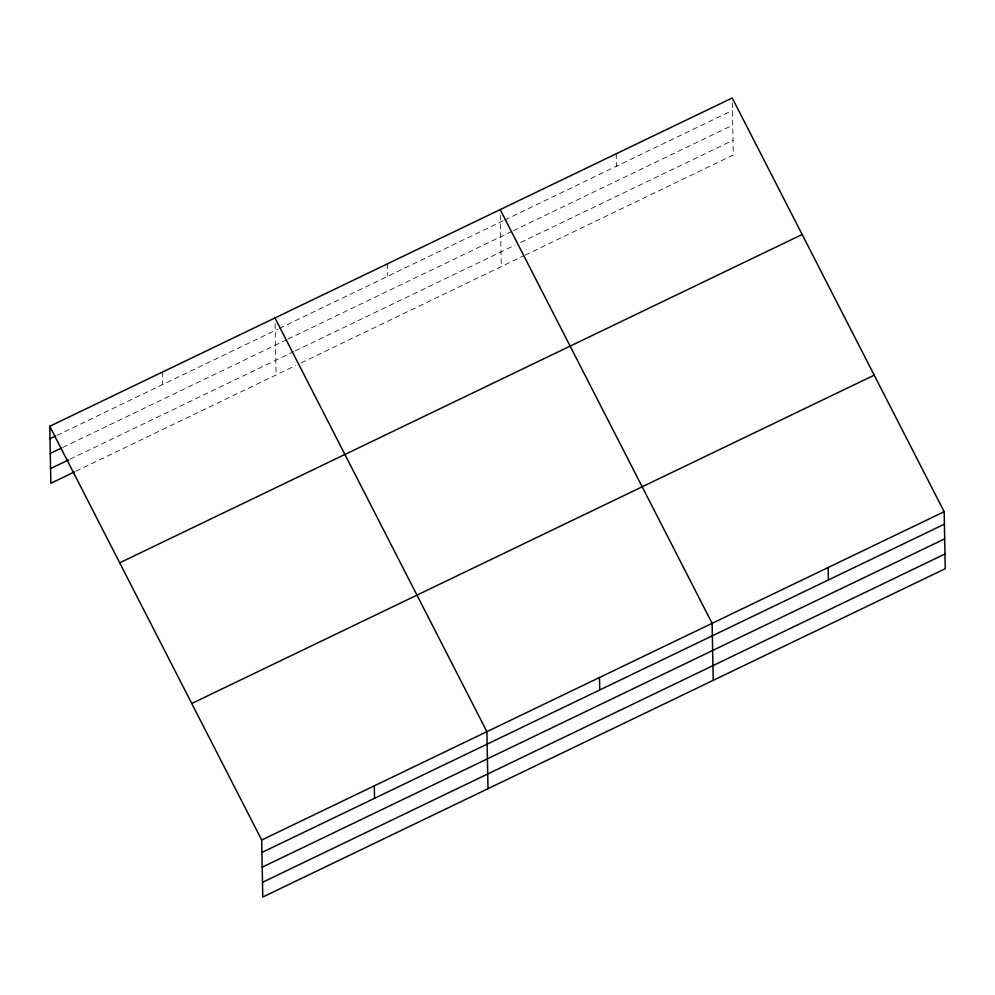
<?xml version="1.0" encoding="UTF-8"?>
<svg xmlns="http://www.w3.org/2000/svg" width="995" height="995" viewBox="0 0 995 995"><rect width="100%" height="100%" fill="white"/><g stroke="black" fill="none" stroke-linecap="round" stroke-linejoin="round"><path stroke-width="0.75" stroke-dasharray="4.97 3.73" d="M56.939 435.412L277.991 329.071M279.371 328.4L503.221 220.716M504.614 220.044L732.457 110.433M62.784 447.427L286.61 339.755M288.003 339.084L511.89 231.387M513.283 230.716L732.743 125.134M70.023 459.23L293.848 351.558M295.241 350.887L514.975 245.18M520.559 242.494L733.029 140.283M75.869 471.257L295.527 365.588M301.087 362.914L523.644 255.852M525.037 255.18L733.315 154.984L732.245 99.351M616.203 153.79L616.44 166.252M500.286 215.131L501.281 266.61M387.577 263.774L387.814 276.237M275.068 323.487L276.063 374.953M162.359 372.118L162.595 384.58"/><path stroke-width="1.49" d="M49.75 426.283L732.221 97.97L944.155 511.704L945.25 568.717L262.779 897.03L261.685 840.016L49.75 426.283L50.844 483.296L74.476 471.928M49.986 438.745L55.546 436.071M50.272 453.446L61.391 448.098M50.558 468.595L68.63 459.901M119.686 562.822L802.157 234.497M191.749 703.49L874.219 375.165M261.685 840.016L944.155 511.704M261.921 852.479L944.392 524.166M262.207 867.18L944.678 538.867M262.493 882.329L944.964 554.016M500.187 209.597L712.121 623.33L713.216 680.344M274.968 317.94L486.903 731.673L487.998 788.687M828.139 567.511L828.375 579.986M599.512 677.495L599.749 689.97M374.294 785.851L374.53 798.313"/></g></svg>
